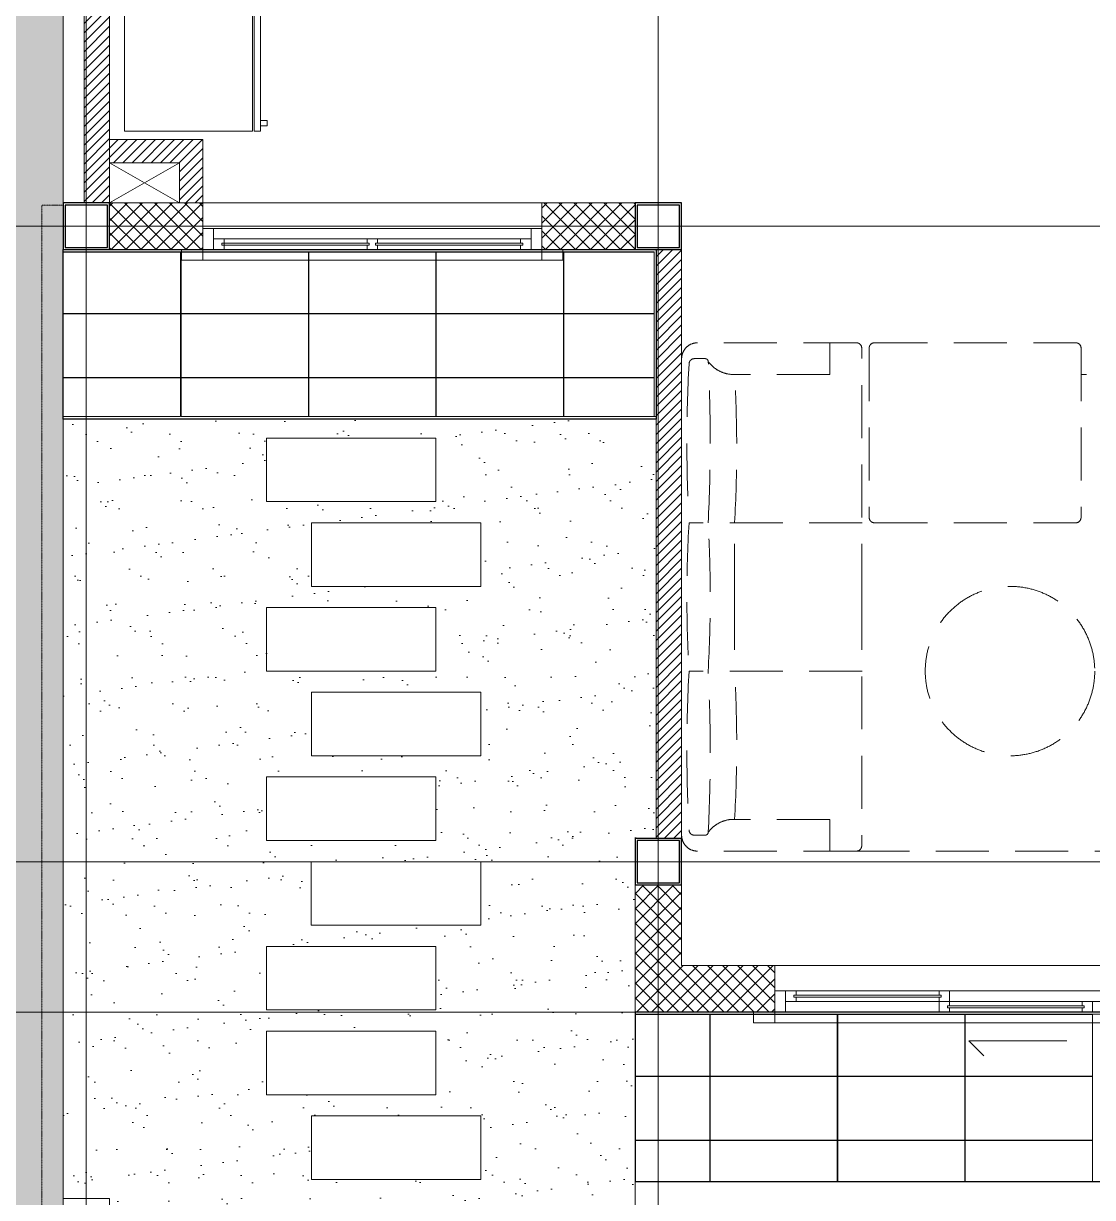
# Model space of a CAD drawing. Header units: millimetres. Extents: x 0 to 71617, y -15450 to 30894.
# Drawn here: x 20210 to 25256, y 19061 to 24604 of the extents above; entities that cross this region are included whole.
import ezdxf

# ---------------------------------------------------------------- set-up
doc = ezdxf.new("R2010")
doc.units = ezdxf.units.MM
doc.linetypes.add('CENTER2', pattern=[1.125, 0.75, -0.125, 0.125, -0.125])
doc.linetypes.add('HIDDEN', pattern=[0.375, 0.25, -0.125])
for name, color, linetype, lineweight in [('A-elevation 0.1(8)', 251, 'Continuous', 9), ('axis', 40, 'CENTER2', 5), ('DIM2', 4, 'Continuous', 5), ('Floor Hatch', 149, 'Continuous', 5), ('Furniture', 36, 'Continuous', 5), ('Hatch', 8, 'Continuous', 5), ('LINE-DETAIL-SAKURA', 2, 'Continuous', 30), ('Sanitary', 141, 'Continuous', 5), ('tree', 251, 'Continuous', 0), ('Wall Brick', 5, 'Continuous', 15), ('Window', 133, 'Continuous', 5)]:
    doc.layers.add(name, color=color, linetype=linetype, lineweight=lineweight)
for name, color, linetype in [('COL', 5, 'Continuous'), ('Floor tile', 44, 'Continuous'), ('WINDOW-PLAN-PANEL', 15, 'Continuous'), ('WINDOW-PLAN-SWING', 8, 'Continuous')]:
    doc.layers.add(name, color=color, linetype=linetype)
pattern_1 = [(135, (-2110, -10510), (-35.35534, -35.35534), []), (225, (-2110, -10510), (35.35534, -35.35534), [])]

# ---------------------------------------------------------------- blocks, each defined once
blk = doc.blocks.new('AD2')
at = {"layer": 'Hatch'}
for points in [[(-100, 0), (0, 0), (0, -50), (-100, -50)], [(1700, 0), (1600, 0), (1600, -50), (1700, -50)]]:
    blk.add_lwpolyline(points, close=True, dxfattribs=at)
blk.add_lwpolyline([(0, -50), (1600, -50)], dxfattribs=at)
at = {"layer": 'Window'}
blk.add_line((1550, 100), (50, 100), dxfattribs=at)
for points in [[(0, 0), (0, 100), (50, 100), (50, 0)], [(50, 0), (50, 50), (100, 50), (100, 0)], [(785, 30), (90, 30), (90, 20), (785, 20)], [(815, 30), (1510, 30), (1510, 20), (815, 20)]]:
    blk.add_lwpolyline(points, close=True, dxfattribs=at)
for points in [[(1550, 100), (1550, 0), (1600, 0), (1600, 100), (1550, 100)], [(775, 0), (50, 0)], [(775, 20), (775, 0), (100, 0), (100, 50), (775, 50), (775, 30)], [(825, 30), (825, 50), (775, 50), (775, 30)], [(775, 20), (775, 0), (825, 0), (825, 20)], [(825, 30), (825, 50), (1500, 50), (1500, 30)], [(1500, 20), (1500, 0), (825, 0), (825, 20)]]:
    blk.add_lwpolyline(points, dxfattribs=at)
at = {"layer": 'Window', "elevation": 0}
blk.add_lwpolyline([(1500, 30), (1500, 50), (1550, 50), (1550, 0), (1500, 0), (1500, 20)], dxfattribs=at)
blk = doc.blocks.new('ergh')
at = {"layer": 'Furniture'}
for p, q in [((12.813, 138.169, 0), (12.813, 138.769, 0)), ((12.813, 138.769, 0), (12.8436, 138.769, 0)), ((12.8436, 138.769, 0), (12.8436, 138.169, 0)), ((12.8511, 138.169, 0), (12.8511, 138.769, 0)), ((12.8511, 138.769, 0), (13.4559, 138.769, 0)), ((13.4559, 138.769, 0), (13.4559, 138.169, 0)), ((12.813, 138.2187, 0), (12.7821, 138.2187, 0)), ((12.7821, 138.2187, 0), (12.7821, 138.1939, 0)), ((12.7821, 138.1939, 0), (12.813, 138.1939, 0)), ((12.813, 138.1939, 0), (12.813, 138.2187, 0)), ((12.8436, 138.169, 0), (12.813, 138.169, 0)), ((13.4559, 138.169, 0), (12.8511, 138.169, 0))]:
    blk.add_line(p, q, dxfattribs=at)
blk = doc.blocks.new('GRIDLINE-GF')
at = {"layer": 'axis'}
for p, q in [((-2700, -6362.2, -0.1), (-2700, 12546.8)), ((0, -6362.2, -0.1), (0, 12546.8)), ((48410, 6500), (-4020, 6500)), ((48410, 3500, 0), (-4020, 3500, 7.6)), ((-100, 2790), (-4020, 2790))]:
    blk.add_line(p, q, dxfattribs=at)
blk = doc.blocks.new('AD1')
at = {"layer": 'Hatch'}
for points in [[(-100, -220), (0, -220), (0, -270), (-100, -270)], [(3100, -220), (3000, -220), (3000, -270), (3100, -270)]]:
    blk.add_lwpolyline(points, close=True, dxfattribs=at)
blk.add_lwpolyline([(0, -270), (3000, -270)], dxfattribs=at)
at = {"layer": 'Wall Brick'}
blk.add_lwpolyline([(3000, 0), (3000, -220), (0, -220), (0, 0)], close=True, dxfattribs=at)
at = {"layer": 'Window'}
for points in [[(0, -220), (0, -120), (50, -120), (50, -220)], [(2950, -120), (50, -120), (50, -220), (2950, -220)], [(1460, -190), (815, -190), (815, -200), (1460, -200)], [(2185, -190), (1540, -190), (1540, -200), (2185, -200)]]:
    blk.add_lwpolyline(points, close=True, dxfattribs=at)
at = {"layer": 'Window', "elevation": 0}
for points in [[(100, -140), (100, -120), (50, -120), (50, -170), (100, -170), (100, -150)], [(775, -140), (775, -120), (100, -120), (100, -140)], [(100, -150), (100, -170), (775, -170), (775, -150)], [(775, -140), (775, -120), (825, -120), (825, -170), (775, -170), (775, -150)], [(2225, -140), (2225, -120), (2175, -120), (2175, -170), (2225, -170), (2225, -150)], [(2225, -140), (2225, -120), (2900, -120), (2900, -140)], [(2900, -150), (2900, -170), (2225, -170), (2225, -150)], [(2900, -140), (2900, -120), (2950, -120), (2950, -170), (2900, -170), (2900, -150)], [(2175, -190), (2175, -170), (2225, -170), (2225, -220), (2175, -220), (2175, -200)], [(2225, -220), (2950, -220)]]:
    blk.add_lwpolyline(points, dxfattribs=at)
for points in [[(785, -140), (90, -140), (90, -150), (785, -150)], [(2910, -140), (2215, -140), (2215, -150), (2910, -150)]]:
    blk.add_lwpolyline(points, close=True, dxfattribs=at)
at = {"layer": 'Window'}
for points in [[(2950, -120), (2950, -220), (3000, -220), (3000, -120), (2950, -120)], [(775, -220), (50, -220)], [(825, -200), (825, -220), (775, -220), (775, -170), (825, -170), (825, -190)], [(825, -190), (825, -170), (1450, -170), (1450, -190)], [(1450, -200), (1450, -220), (825, -220), (825, -200)], [(1450, -200), (1450, -220), (1500, -220), (1500, -170), (1450, -170), (1450, -190)], [(1550, -190), (1550, -170), (1500, -170), (1500, -220), (1550, -220), (1550, -200)], [(1550, -190), (1550, -170), (2175, -170), (2175, -190)], [(2175, -200), (2175, -220), (1550, -220), (1550, -200)]]:
    blk.add_lwpolyline(points, dxfattribs=at)
at = {"layer": 'WINDOW-PLAN-SWING', "lineweight": 9}
for points in [[(1377.7, -356.1), (915.2, -356.1), (986, -426.8)], [(1622.5, -356.1), (2085, -356.1), (2014.3, -426.8)]]:
    blk.add_lwpolyline(points, dxfattribs=at)
blk = doc.blocks.new('SHALF')
at = {"layer": 'Hatch'}
for points in [[(-165.2, 95), (165, -95)], [(165, 95), (-165, -95)]]:
    blk.add_lwpolyline(points, dxfattribs=at)
blk.add_lwpolyline([(275, -315), (175, -315), (175, -365), (275, -365)], close=True, dxfattribs=at)
blk = doc.blocks.new('2D WALL G.F')
at = {"layer": 'Hatch'}
h = blk.add_hatch(dxfattribs=at)
h.set_pattern_fill('LINE', color=256, scale=250, angle=45, style=0)
h.set_pattern_definition([(45, (-2110, -10510), (-22.097087, 22.097087), [])])
h.paths.add_polyline_path([(109.8, 410), (550, 410), (550, 110), (440, 110), (440, 300), (109.8, 300)])
h.paths.add_polyline_path([(-9.9, 3390), (109.8, 3390), (109.8, 110), (-9.9, 110)])
h.paths.add_polyline_path([(2690, -2890), (2810, -2890), (2810, -110), (2690, -110)])
h.paths.add_polyline_path([(6670, -3490), (6670, -3390), (6790, -3390), (6790, -3490)])
h.paths.add_polyline_path([(7940, -3490), (8060, -3490), (8060, -3110), (7940, -3110)])
h.paths.add_polyline_path([(6270, -10), (6670, -10), (6670, -2590), (6790, -2590), (6790, 110), (6270, 110)])
h.paths.add_polyline_path([(7890, 1210), (6270, 1210), (6270, 2490), (6410, 2490), (6410, 1340), (7890, 1340)])
h.paths.add_polyline_path([(5610, 3390), (6270, 3390), (6270, 3290), (6410, 3290), (6410, 3370), (6870, 3370), (6870, 3510), (5610, 3510)])
h.paths.add_polyline_path([(7470, 3370), (7470, 3510), (8000, 3510), (8000, 3370), (7930, 3370), (7930, 3370)])
h.paths.add_polyline_path([(5290, 3390), (5390, 3390), (5390, 3510), (5290, 3510)])
h.paths.add_polyline_path([(110, 3390), (1790, 3390), (1790, 3510), (110, 3510)])
h = blk.add_hatch(dxfattribs=at)
h.set_pattern_fill('NET', color=256, scale=400, angle=135, style=0)
h.set_pattern_definition(pattern_1)
h.paths.add_polyline_path([(110, 110), (550, 110), (550, -110), (110, -110)])
h.paths.add_polyline_path([(2150, -110), (2590, -110), (2590, 110), (2150, 110)])
h = blk.add_hatch(dxfattribs=at)
h.set_pattern_fill('NET', color=256, scale=400, angle=135, style=0)
h.set_pattern_definition(pattern_1)
h.paths.add_polyline_path([(2590, -3110), (2590, -3710), (3250, -3710), (3250, -3490), (2810, -3490), (2810, -3110)])
h.paths.add_polyline_path([(9750, -3710), (6250, -3710), (6250, -3490), (9750, -3490)])
at = {"layer": 'Wall Brick'}
for points in [[(-9.9, 3390), (109.8, 3390), (109.8, 110), (-9.9, 110)], [(109.8, 410), (550, 410), (550, 110), (440, 110), (440, 300), (109.8, 300)], [(110, 110), (550, 110), (550, -110), (110, -110)], [(2150, 110), (2150, -110), (550, -110), (550, 110)], [(2150, -110), (2590, -110), (2590, 110), (2150, 110)], [(2690, -2890), (2810, -2890), (2810, -110), (2690, -110)], [(2590, -3110), (2590, -3710), (3250, -3710), (3250, -3490), (2810, -3490), (2810, -3110)]]:
    blk.add_lwpolyline(points, close=True, dxfattribs=at)
blk.add_blockref('SHALF', (275, 205), dxfattribs=at)
at = {"layer": 'Window'}
blk.add_blockref('AD1', (3250, -3490), dxfattribs=at)
blk = doc.blocks.new('A$C71EB56D8')
at = {"layer": 'Furniture', "linetype": 'HIDDEN'}
for p, q in [((0.825, 1.2), (0.075, 1.2)), ((0.7, 1.05), (0.7, 1.2)), ((0.85, 0), (0.85, 1.175)), ((0.8854, 1.175), (0.8854, 0.375)), ((0.9104, 1.2), (1.8604, 1.2)), ((1.8854, 1.175), (1.8854, 0.375)), ((0, 1.125), (0, 0)), ((0.1107, 1.125), (0.06, 1.125)), ((0.7, 1.05), (0.25, 1.05)), ((0.852, 0.35), (0.035, 0.35)), ((0.25, 0), (0.25, 0.35)), ((0.9104, 0.35), (1.8604, 0.35)), ((0, -1.125), (0, 0)), ((0.25, 0), (0.25, -0.35)), ((0.85, 0), (0.85, -1.175)), ((0.852, -0.35), (0.035, -0.35)), ((0.7, -1.05), (0.25, -1.05)), ((0.7, -1.05), (0.7, -1.2)), ((0.1107, -1.125), (0.06, -1.125)), ((0.825, -1.2), (0.075, -1.2))]:
    blk.add_line(p, q, dxfattribs=at)
blk.add_lwpolyline([(0.825, -1.2), (2.2854, -1.2, 0.414214), (2.3854, -1.1), (2.3854, 0.95, 0.414214), (2.2854, 1.05), (1.8854, 1.05)], format="xyb", dxfattribs=at)
blk.add_circle((1.55, -0.35), 0.4, dxfattribs=at)
for centre, radius, start, end in [((0.075, 1.125), 0.075, 90, 180), ((0.825, 1.175), 0.025, 0, 90), ((0.9104, 1.175), 0.025, 90, 180), ((1.8604, 1.175), 0.025, 0, 90), ((0.06, 1.1), 0.025, 90, 180), ((0.1107, 1.11), 0.015, 2.703, 90), ((-7.3545, 0.7371), 7.4895, 357.03725, 2.85926), ((0.2466, 1.2007), 0.1507, 216.6573, 271.2862), ((7.0416, 0.725), 7.0166, 176.93639, 183.06361), ((-5.87, 0.7), 6.13, 356.72682, 3.27318), ((6.1532, 0), 6.1282, 176.72589, 183.27411), ((-5.9866, 0), 6.1216, 356.72233, 3.27767), ((0.9104, 0.375), 0.025, 180, 270), ((1.8604, 0.375), 0.025, 270, 0), ((7.0416, -0.725), 7.0166, 176.93639, 183.06361), ((-7.3545, -0.7371), 7.4895, 357.14074, 2.96275), ((-5.87, -0.7), 6.13, 356.72682, 3.27318), ((0.2466, -1.2007), 0.1507, 88.7138, 143.3427), ((0.06, -1.1), 0.025, 180, 270), ((0.075, -1.125), 0.075, 180, 270), ((0.1107, -1.11), 0.015, 270, 357.297), ((0.825, -1.175), 0.025, 270, 0)]:
    blk.add_arc(centre, radius, start, end, dxfattribs=at)
blk = doc.blocks.new('FURNITURE-GF')
at = {"layer": 'Furniture', "xscale": 1000, "yscale": 1000, "zscale": 1000}
blk.add_blockref('A$C71EB56D8', (110, 1250), dxfattribs=at)
blk = doc.blocks.new('LANDSCAPE SITE')
h = blk.add_hatch()
h.set_pattern_fill('AR-SAND', color=256, scale=5, angle=180, style=0)
h.paths.add_polyline_path([(3550, 14900), (3850, 14900), (3850, 14100), (3550, 14100)], flags=16)
h.paths.add_polyline_path([(4250, 14100), (3950, 14100), (3950, 14900), (4250, 14900)], flags=16)
h.paths.add_polyline_path([(4350, 14900), (4650, 14900), (4650, 14100), (4350, 14100)], flags=16)
h.paths.add_polyline_path([(4750, 14900), (5050, 14900), (5050, 14100), (4750, 14100)], flags=16)
h.paths.add_polyline_path([(5150, 14900), (5450, 14900), (5450, 14100), (5150, 14100)], flags=16)
h.paths.add_polyline_path([(5550, 14900), (5850, 14900), (5850, 14100), (5550, 14100)], flags=16)
h.paths.add_polyline_path([(5950, 14900), (6250, 14900), (6250, 14100), (5950, 14100)], flags=16)
h.paths.add_polyline_path([(6350, 14900), (6650, 14900), (6650, 14100), (6350, 14100)], flags=16)
h.paths.add_polyline_path([(6750, 14900), (7050, 14900), (7050, 14100), (6750, 14100)], flags=16)
h.paths.add_polyline_path([(7150, 14900), (7450, 14900), (7450, 14100), (7150, 14100)], flags=16)
h.paths.add_polyline_path([(7550, 14900), (7850, 14900), (7850, 14100), (7550, 14100)], flags=16)
edge = h.paths.add_edge_path()
edge.add_line((3804.8, 110), (4590, 110))
edge.add_line((4590, 110), (4590, 3800))
edge.add_line((4590, 3800), (1890, 3800))
edge.add_line((1890, 3800), (1890, 14010))
edge.add_line((1890, 14010), (8050, 14010))
edge.add_line((8050, 14010), (8050, 15339.6))
edge.add_line((8050, 15339.6), (4750, 15339.6))
edge.add_line((4750, 15339.6), (4750, 15800))
edge.add_line((4750, 15800), (600, 15800))
edge.add_line((600, 15800), (600, 110))
edge.add_line((600, 110), (3804.8, 110))
edge.add_line((3804.8, 110), (3804.8, 110))
h = blk.add_hatch()
h.set_pattern_fill('AR-SAND', color=256, scale=5, angle=180, style=0)
h.paths.add_polyline_path([(4590, 3790), (1890, 3790), (1890, 4990), (2110, 4990), (2110, 5810), (1890, 5810), (1890, 9490), (4690, 9490), (4690, 7510), (4590, 7510)])
h.paths.add_polyline_path([(2850, 9400), (2850, 9100), (3650, 9100), (3650, 9400)], flags=16)
h.paths.add_polyline_path([(3062.9, 9000), (3062.9, 8700), (3862.9, 8700), (3862.9, 9000)], flags=16)
h.paths.add_polyline_path([(2850, 8600), (2850, 8300), (3650, 8300), (3650, 8600)], flags=16)
h.paths.add_polyline_path([(3062.9, 8200), (3062.9, 7900), (3862.9, 7900), (3862.9, 8200)], flags=16)
h.paths.add_polyline_path([(2850, 7800), (2850, 7500), (3650, 7500), (3650, 7800)], flags=16)
h.paths.add_polyline_path([(3062, 7400), (3062, 7100), (3862, 7100), (3862, 7400)], flags=16)
h.paths.add_polyline_path([(2850, 7000), (2850, 6700), (3650, 6700), (3650, 7000)], flags=16)
h.paths.add_polyline_path([(2850, 6600), (2850, 6300), (3650, 6300), (3650, 6600)], flags=16)
h.paths.add_polyline_path([(3062.9, 6200), (3062.9, 5900), (3862.9, 5900), (3862.9, 6200)], flags=16)
h.paths.add_polyline_path([(3062.9, 5800), (3062.9, 5500), (3862.9, 5500), (3862.9, 5800)], flags=16)
h.paths.add_polyline_path([(2850, 5400), (2850, 5100), (3650, 5100), (3650, 5400)], flags=16)
h.paths.add_polyline_path([(3062.9, 5000), (3062.9, 4700), (3862.9, 4700), (3862.9, 5000)], flags=16)
at = {"elevation": 0}
blk.add_lwpolyline([(4590, 110), (4590, 3790), (1890, 3790), (1890, 14010), (8050, 14010), (8050, 15400)], dxfattribs=at)
blk.add_lwpolyline([(4590, 3790), (1890, 3790), (1890, 4990), (2110, 4990), (2110, 5810), (1890, 5810), (1890, 9490), (4690, 9490), (4690, 7510), (4590, 7510)], close=True, dxfattribs=at)
blk = doc.blocks.new('Col-1')
at = {"layer": 'COL'}
for points in [[(-10, -10), (210, -10), (210, 210), (-10, 210)], [(0, 0), (200, 0), (200, 200), (0, 200)]]:
    blk.add_lwpolyline(points, close=True, dxfattribs=at)
blk = doc.blocks.new('COL-GF1')
at = {"layer": 'COL'}
for p in [(-100, 5200), (2600, 5200), (2600, 2200)]:
    blk.add_blockref('Col-1', p, dxfattribs=at)

msp = doc.modelspace()

# ---------------------------------------------------------------- linework, layer by layer
at = {"layer": 'A-elevation 0.1(8)', "lineweight": 5, "elevation": 0}
for points in [[(21356.5, 22646.7), (21356.5, 22346.7), (22156.5, 22346.7), (22156.5, 22646.7)], [(21569.4, 22246.7), (21569.4, 21946.7), (22369.4, 21946.7), (22369.4, 22246.7)], [(21356.5, 21846.7), (21356.5, 21546.7), (22156.5, 21546.7), (22156.5, 21846.7)], [(21569.4, 21446.7), (21569.4, 21146.7), (22369.4, 21146.7), (22369.4, 21446.7)], [(21356.5, 21046.7), (21356.5, 20746.7), (22156.5, 20746.7), (22156.5, 21046.7)], [(21568.5, 20646.7), (21568.5, 20346.7), (22368.5, 20346.7), (22368.5, 20646.7)], [(21356.5, 20246.7), (21356.5, 19946.7), (22156.5, 19946.7), (22156.5, 20246.7)], [(21356.5, 19846.7), (21356.5, 19546.7), (22156.5, 19546.7), (22156.5, 19846.7)], [(21569.4, 19446.7), (21569.4, 19146.7), (22369.4, 19146.7), (22369.4, 19446.7)]]:
    msp.add_lwpolyline(points, close=True, dxfattribs=at)
at = {"layer": 'Floor Hatch', "ltscale": 100, "elevation": 0}
for points in [[(20396.5, 23536.7), (23196.5, 23536.7), (23196.5, 22748.7), (23186.5, 22748.7), (23186.5, 23526.7), (20396.5, 23526.7), (20396.5, 23536.7)], [(28446.5, 19136.7), (28446.5, 19936.7), (23096.5, 19936.7), (23096.5, 19926.7), (28436.5, 19926.7), (28436.5, 19136.7), (28446.5, 19136.7)]]:
    msp.add_lwpolyline(points, dxfattribs=at)
for points in [[(20396.5, 23524.7), (20950.5, 23524.7), (20950.5, 23234.7), (20396.5, 23234.7)], [(20954.5, 23234.7), (21554.5, 23234.7), (21554.5, 23524.7), (20954.5, 23524.7)], [(21556.5, 23234.7), (22156.5, 23234.7), (22156.5, 23524.7), (21556.5, 23524.7)], [(22158.5, 23234.7), (22758.5, 23234.7), (22758.5, 23524.7), (22158.5, 23524.7)], [(22760.5, 23524.7), (23186.5, 23524.7), (23186.5, 23234.7), (22760.5, 23234.7)], [(20396.5, 23232.7), (20950.5, 23232.7), (20950.5, 22932.7), (20396.5, 22932.7)], [(20954.5, 22932.7), (21554.5, 22932.7), (21554.5, 23232.7), (20954.5, 23232.7)], [(21556.5, 22932.7), (22156.5, 22932.7), (22156.5, 23232.7), (21556.5, 23232.7)], [(22158.5, 22932.7), (22758.5, 22932.7), (22758.5, 23232.7), (22158.5, 23232.7)], [(22760.5, 23232.7), (23186.5, 23232.7), (23186.5, 22932.7), (22760.5, 22932.7)], [(20396.5, 22930.7), (20950.5, 22930.7), (20950.5, 22748.7), (20396.5, 22748.7)], [(20954.5, 22930.7), (21554.5, 22930.7), (21554.5, 22748.7), (20954.5, 22748.7)], [(21556.5, 22930.7), (22156.5, 22930.7), (22156.5, 22748.7), (21556.5, 22748.7)], [(22158.5, 22930.7), (22758.5, 22930.7), (22758.5, 22748.7), (22158.5, 22748.7)], [(22760.5, 22930.7), (23186.5, 22930.7), (23186.5, 22748.7), (22760.5, 22748.7)], [(23096.5, 19924.7), (23449.5, 19924.7), (23449.5, 19634.7), (23096.5, 19634.7)], [(23451.5, 19634.7), (24051.5, 19634.7), (24051.5, 19924.7), (23451.5, 19924.7)], [(24053.5, 19634.7), (24653.5, 19634.7), (24653.5, 19924.7), (24053.5, 19924.7)], [(24655.5, 19634.7), (25255.5, 19634.7), (25255.5, 19924.7), (24655.5, 19924.7)], [(23096.5, 19632.7), (23449.5, 19632.7), (23449.5, 19332.7), (23096.5, 19332.7)], [(23451.5, 19332.7), (24051.5, 19332.7), (24051.5, 19632.7), (23451.5, 19632.7)], [(24053.5, 19332.7), (24653.5, 19332.7), (24653.5, 19632.7), (24053.5, 19632.7)], [(24655.5, 19332.7), (25255.5, 19332.7), (25255.5, 19632.7), (24655.5, 19632.7)], [(23096.5, 19330.7), (23449.5, 19330.7), (23449.5, 19136.7), (23096.5, 19136.7)], [(23451.5, 19330.7), (24051.5, 19330.7), (24051.5, 19136.7), (23451.5, 19136.7)], [(24053.5, 19330.7), (24653.5, 19330.7), (24653.5, 19136.7), (24053.5, 19136.7)], [(24655.5, 19330.7), (25255.5, 19330.7), (25255.5, 19136.7), (24655.5, 19136.7)]]:
    msp.add_lwpolyline(points, close=True, dxfattribs=at)
at = {"layer": 'Floor tile', "elevation": 0}
for points in [[(20396.5, 23536.7), (23196.5, 23536.7), (23196.5, 22736.7), (20396.5, 22736.7)], [(28446.5, 19936.7), (23096.5, 19936.7), (23096.5, 19136.7), (28446.5, 19136.7)]]:
    msp.add_lwpolyline(points, close=True, dxfattribs=at)
at = {"layer": 'WINDOW-PLAN-PANEL', "linetype": 'HIDDEN', "lineweight": 9, "elevation": 0}
for points in [[(28506.5, 16646.2), (22996.5, 16646.2), (22996.5, 18136.7), (20296.5, 18136.7), (20296.5, 23746.7)], [(20296.5, 23746.7), (20396.5, 23746.7)]]:
    msp.add_lwpolyline(points, dxfattribs=at)

# ---------------------------------------------------------------- block references
at = {"layer": 'DIM2'}
msp.add_blockref('GRIDLINE-GF', (23206.5, 17146.7, 0), dxfattribs=at)
at = {"layer": 'Furniture'}
msp.add_blockref('FURNITURE-GF', (23206.5, 20646.7, 0), dxfattribs=at)
at = {"layer": 'LINE-DETAIL-SAKURA'}
msp.add_blockref('COL-GF1', (20506.5, 18346.7, 0), dxfattribs=at)
at = {"layer": 'Sanitary', "color": 6, "xscale": -1000, "yscale": 1000, "zscale": 1000}
msp.add_blockref('ergh', (34142.3, -114073.3, 0), dxfattribs=at)
at = {"layer": 'tree'}
msp.add_blockref('LANDSCAPE SITE', (18506.5, 13246.7), dxfattribs=at)
at = {"layer": 'Wall Brick', "color": 1}
msp.add_blockref('2D WALL G.F', (20506.5, 23646.7, 0), dxfattribs=at)
at = {"layer": 'Window'}
msp.add_blockref('AD2', (21056.5, 23536.7, 0), dxfattribs=at)

doc.saveas('drawing.dxf')
